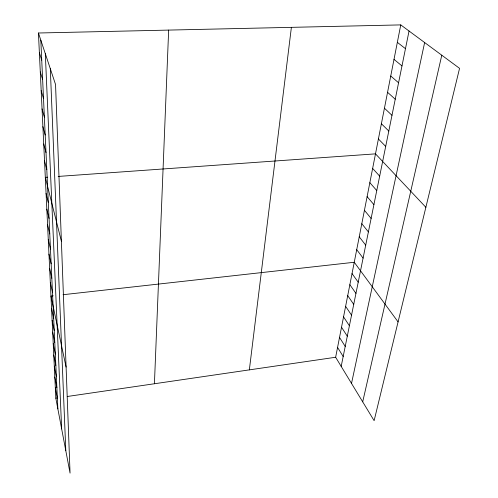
<?xml version="1.0" encoding="UTF-8"?>
<svg xmlns="http://www.w3.org/2000/svg" width="498" height="498" viewBox="0 0 498 498"><rect width="100%" height="100%" fill="white"/><g stroke="black" fill="none" stroke-linecap="round" stroke-linejoin="round"><path stroke-width="0.75" d="M154.424 383.753L168.654 30.092M249.349 369.871L291.386 27.346M400.759 24.9L459.561 68.351L374.123 420.667L335.64 357.253L400.759 24.9L38.439 33.005L55.82 398.17L70.056 473.1L55.546 84.486L38.439 33.005M341.18 366.391L409.045 31.019M351.513 383.416L424.638 42.548M362.7 401.849L441.782 55.21M55.82 398.17L57.345 397.946M67.267 396.495L335.64 357.253M53.224 295.812L50.958 296.061L66.097 367.088M63.034 294.716L354.252 262.265L398.076 321.889M47.584 177.188L45.312 177.35L61.397 241.281M58.185 176.435L375.492 153.857L425.865 207.299M397.342 42.342L405.465 48.68M394.005 59.38L401.979 65.929M390.743 76.026L398.568 82.774M387.556 92.298L395.238 99.233M384.437 108.203L391.982 115.318M381.393 123.759L388.801 131.042M378.412 138.973L385.695 146.418M372.641 168.424L379.675 176.161M369.846 182.685L376.762 190.553M367.107 196.642L373.911 204.641M364.43 210.312L371.122 218.429M361.809 223.702L368.389 231.931M359.239 236.818L365.713 245.153M356.717 249.666L363.092 258.107M352.03 273.583L358.218 282.198M349.857 284.694L355.952 293.39M347.716 295.613L353.729 304.384M345.612 306.338L351.544 315.178M343.552 316.877L349.397 325.785M341.522 327.236L347.293 336.206M339.524 337.414L345.22 346.44M337.563 347.417L343.184 356.506M39.379 52.726L41.739 60.158M40.294 71.936L42.641 79.63M41.185 90.642L43.513 98.585M42.05 108.875L44.366 117.049M42.896 126.641L45.2 135.039M43.724 143.966L46.009 152.569M44.527 160.866L46.8 169.662M46.077 193.442L48.318 202.586M46.824 209.148L49.053 218.454M47.553 224.486L49.769 233.936M48.269 239.463L50.466 249.056M48.96 254.105L51.151 263.828M49.644 268.403L51.817 278.251M50.31 282.391L52.471 292.351M51.543 308.324L53.678 318.477M52.116 320.339L54.232 330.579M52.676 332.11L54.78 342.437M53.224 343.657L55.322 354.059M53.765 354.981L55.844 365.451M54.294 366.092L56.361 376.625M54.811 376.986L56.872 387.581M55.322 387.681L57.363 398.332M40.817 40.145L57.855 408.877M45.318 53.697L61.659 428.909M50.31 68.73L65.798 450.709"/></g></svg>
